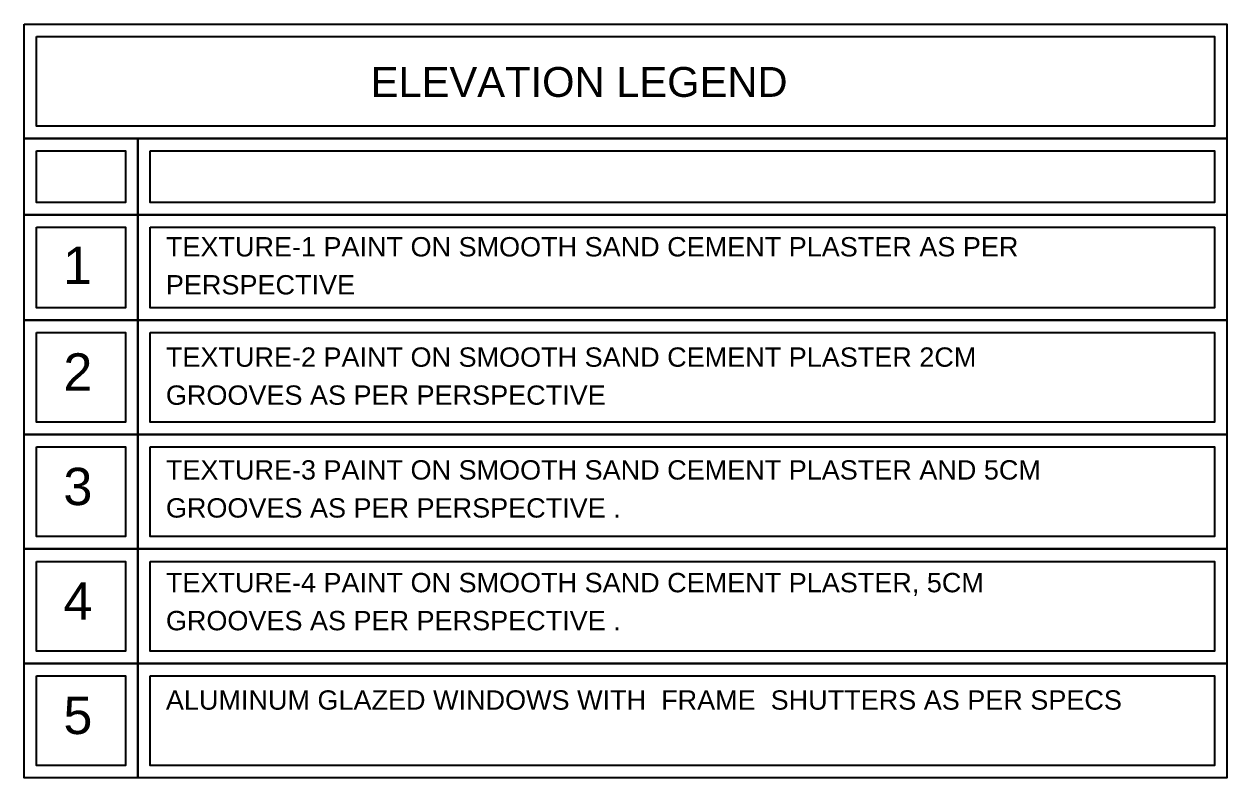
# Model space of a CAD drawing. Header units: centimetres. Extents: x -3287 to 4304, y -2406 to 3974.
# Drawn here: x 2335 to 4304, y -2406 to -1172 of the extents above; entities that cross this region are included whole.
import ezdxf
from ezdxf.enums import TextEntityAlignment as Align

# ---------------------------------------------------------------- set-up
doc = ezdxf.new("R2010")
doc.units = ezdxf.units.CM
doc.header["$LTSCALE"] = 100
doc.header["$MEASUREMENT"] = 0
for name, color, linetype in [('SCHEDULE LINES-01', 2, 'Continuous'), ('SCHEDULE LINES-02', 8, 'Continuous'), ('TEXT', 3, 'Continuous')]:
    doc.layers.add(name, color=color, linetype=linetype)
doc.styles.add('ART-PS-1', font='arial.ttf', dxfattribs={"height": 20})

msp = doc.modelspace()

# ---------------------------------------------------------------- linework, layer by layer
at = {"layer": 'SCHEDULE LINES-01', "color": 3, "elevation": 0}
msp.add_lwpolyline([(2335.2, -1171.8), (4304.4, -1171.8), (4304.4, -1359.2), (2335.2, -1359.2)], close=True, dxfattribs=at)
at = {"layer": 'SCHEDULE LINES-01', "elevation": 0}
for points in [[(2335.2, -1359.2), (2521.6, -1359.2), (2521.6, -1484.1), (2335.2, -1484.1)], [(2521.6, -1359.2), (4304.4, -1359.2), (4304.4, -1484.1), (2521.6, -1484.1)], [(2335.2, -1484.1), (2521.6, -1484.1), (2521.6, -1656.4), (2335.2, -1656.4)], [(2521.6, -1484.1), (4304.4, -1484.1), (4304.4, -1656.4), (2521.6, -1656.4)], [(2335.2, -1656.4), (2521.6, -1656.4), (2521.6, -1843.8), (2335.2, -1843.8)], [(2521.6, -1656.4), (4304.4, -1656.4), (4304.4, -1843.8), (2521.6, -1843.8)], [(2335.2, -1843.8), (2521.6, -1843.8), (2521.6, -2031.2), (2335.2, -2031.2)], [(2521.6, -1843.8), (4304.4, -1843.8), (4304.4, -2031.2), (2521.6, -2031.2)], [(2335.2, -2031.2), (2521.6, -2031.2), (2521.6, -2218.6), (2335.2, -2218.6)], [(2521.6, -2031.2), (4304.4, -2031.2), (4304.4, -2218.6), (2521.6, -2218.6)], [(2335.2, -2218.6), (2521.6, -2218.6), (2521.6, -2406), (2335.2, -2406)], [(2521.6, -2218.6), (4304.4, -2218.6), (4304.4, -2406), (2521.6, -2406)]]:
    msp.add_lwpolyline(points, close=True, dxfattribs=at)
at = {"layer": 'SCHEDULE LINES-02', "elevation": 0}
for points in [[(2355.4, -1192.1), (4284.2, -1192.1), (4284.2, -1339), (2355.4, -1339)], [(2355.4, -1379.5), (2501.4, -1379.5), (2501.4, -1463.8), (2355.4, -1463.8)], [(2541.9, -1379.5), (4284.2, -1379.5), (4284.2, -1463.8), (2541.9, -1463.8)], [(2355.4, -1504.3), (2501.4, -1504.3), (2501.4, -1636.2), (2355.4, -1636.2)], [(2541.9, -1504.3), (4284.2, -1504.3), (4284.2, -1636.2), (2541.9, -1636.2)], [(2355.4, -1676.7), (2501.4, -1676.7), (2501.4, -1823.6), (2355.4, -1823.6)], [(2541.9, -1676.7), (4284.2, -1676.7), (4284.2, -1823.6), (2541.9, -1823.6)], [(2355.4, -1864.1), (2501.4, -1864.1), (2501.4, -2011), (2355.4, -2011)], [(2541.9, -1864.1), (4284.2, -1864.1), (4284.2, -2011), (2541.9, -2011)], [(2355.4, -2051.5), (2501.4, -2051.5), (2501.4, -2198.4), (2355.4, -2198.4)], [(2541.9, -2051.5), (4284.2, -2051.5), (4284.2, -2198.4), (2541.9, -2198.4)], [(2355.4, -2238.9), (2501.4, -2238.9), (2501.4, -2385.8), (2355.4, -2385.8)], [(2541.9, -2238.9), (4284.2, -2238.9), (4284.2, -2385.8), (2541.9, -2385.8)]]:
    msp.add_lwpolyline(points, close=True, dxfattribs=at)

# ---------------------------------------------------------------- texts
at = {"layer": 'TEXT', "style": 'ART-PS-1'}
for s, height, p in [('ELEVATION LEGEND', 48.846, (3243.9, -1266.6, 0)), ('1', 61.1, (2422.5, -1566.9, 0)), ('2', 61.1, (2423.3, -1741.4, 0)), ('3', 61.1, (2423.3, -1928.8, 0)), ('4', 61.1, (2423.3, -2116.2, 0)), ('5', 61.1, (2423.3, -2303.6, 0))]:
    msp.add_text(s, height=height, dxfattribs=at).set_placement(p, align=Align.MIDDLE_CENTER)
at = {"layer": 'TEXT', "char_height": 31.658, "width": 1496.916, "attachment_point": 1, "line_spacing_factor": 1.179126, "style": 'ART-PS-1'}
for s, insert in [('TEXTURE-1 PAINT ON SMOOTH SAND CEMENT PLASTER AS PER PERSPECTIVE', (2567.4, -1520.6, 0)), ('TEXTURE-2 PAINT ON SMOOTH SAND CEMENT PLASTER 2CM GROOVES AS PER PERSPECTIVE', (2567.4, -1701.2, 0)), ('TEXTURE-3 PAINT ON SMOOTH SAND CEMENT PLASTER AND 5CM GROOVES AS PER PERSPECTIVE .', (2567.4, -1885.9, 0)), ('TEXTURE-4 PAINT ON SMOOTH SAND CEMENT PLASTER, 5CM GROOVES AS PER PERSPECTIVE .', (2567.4, -2070.4, 0)), ('ALUMINUM GLAZED WINDOWS WITH  FRAME  SHUTTERS AS PER SPECS', (2567.4, -2262.6, 0))]:
    msp.add_mtext(s, dxfattribs=dict(at, insert=insert))

doc.saveas('drawing.dxf')
